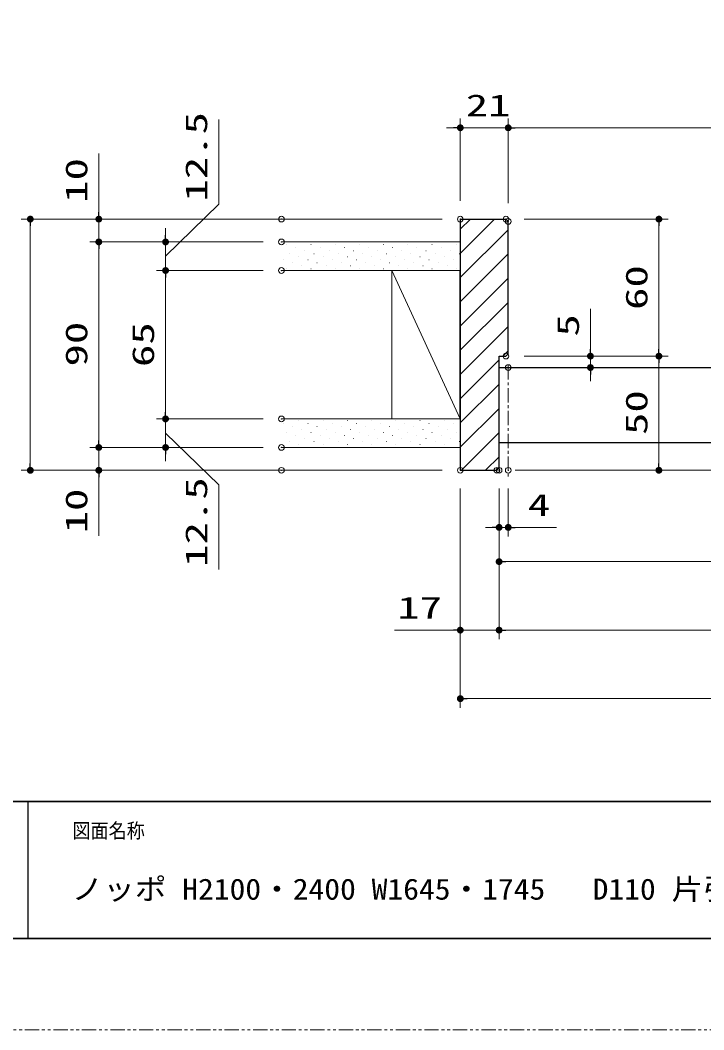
# Model space of a CAD drawing. Units: millimetres, scale not verified. Extents: x -1306 to 1306, y -607 to 607.
# Drawn here: x -896.3 to -596.8, y -594 to -151.9 of the extents above; entities that cross this region are included whole.
import ezdxf
from ezdxf.enums import TextEntityAlignment as Align

# ---------------------------------------------------------------- set-up
doc = ezdxf.new("R2010")
doc.units = ezdxf.units.MM
doc.header["$LTSCALE"] = 5
doc.header["$PDMODE"] = 32
doc.header["$PDSIZE"] = 2.5
doc.linetypes.add('USER1', pattern=[2.5, 1.25, -0.25, 0.25, -0.25, 0.25, -0.25])
doc.linetypes.add('USER3', pattern=[2, 1.25, -0.25, 0.25, -0.25])
for name, color, linetype, lineweight in [('0-1_線(黄)', 2, 'Continuous', 15), ('0-3_陰線', 4, 'USER1', 9), ('0-C_中心線', 3, 'USER3', 9), ('0-D_線(白)', 7, 'Continuous', 30), ('1-1_寸法線', 3, 'Continuous', 13), ('1-2_ハッチング', 6, 'Continuous', 9), ('1-4_DEFPOINTS', 7, 'Continuous', 5), ('1-5_0', 3, 'Continuous', 25), ('1-7_図面枠', 7, 'Continuous', 35)]:
    doc.layers.add(name, color=color, linetype=linetype, lineweight=lineweight)
doc.styles.add('ＭＳ ゴシック', font='')
doc.styles.get('ＭＳ ゴシック').set_extended_font_data('MS Gothic')

# ---------------------------------------------------------------- blocks, each defined once
blk = doc.blocks.new('_DOT')
at = {"layer": '1-5_0'}
blk.add_line((-2.5, 0), (-5, 0), dxfattribs=at)
for points in [[(0, 0), (-2.5, 0), (-2.48, 0.313)], [(0, 0), (-2.48, -0.313), (-2.5, 0)], [(0, 0), (-2.48, 0.313), (-2.421, 0.622)], [(0, 0), (-2.421, -0.622), (-2.48, -0.313)], [(0, 0), (-2.421, 0.622), (-2.324, 0.92)], [(0, 0), (-2.324, -0.92), (-2.421, -0.622)], [(0, 0), (-2.324, 0.92), (-2.191, 1.204)], [(0, 0), (-2.191, -1.204), (-2.324, -0.92)], [(0, 0), (-2.191, 1.204), (-2.023, 1.469)], [(0, 0), (-2.023, -1.469), (-2.191, -1.204)], [(0, 0), (-2.023, 1.469), (-1.822, 1.711)], [(0, 0), (-1.822, -1.711), (-2.023, -1.469)], [(0, 0), (-1.822, 1.711), (-1.594, 1.926)], [(0, 0), (-1.594, -1.926), (-1.822, -1.711)], [(0, 0), (-1.594, 1.926), (-1.34, 2.111)], [(0, 0), (-1.34, -2.111), (-1.594, -1.926)], [(0, 0), (-1.34, 2.111), (-1.064, 2.262)], [(0, 0), (-1.064, -2.262), (-1.34, -2.111)], [(0, 0), (-1.064, 2.262), (-0.773, 2.378)], [(0, 0), (-0.773, -2.378), (-1.064, -2.262)], [(0, 0), (-0.773, 2.378), (-0.468, 2.456)], [(0, 0), (-0.468, -2.456), (-0.773, -2.378)], [(0, 0), (-0.468, 2.456), (-0.157, 2.495)], [(0, 0), (-0.157, -2.495), (-0.468, -2.456)], [(0, 0), (-0.157, 2.495), (0.157, 2.495)], [(0, 0), (0.157, -2.495), (-0.157, -2.495)], [(0, 0), (0.157, 2.495), (0.468, 2.456)], [(0, 0), (0.468, 2.456), (0.773, 2.378)], [(0, 0), (0.773, 2.378), (1.064, 2.262)], [(0, 0), (1.064, 2.262), (1.34, 2.111)], [(0, 0), (1.34, 2.111), (1.594, 1.926)], [(0, 0), (1.594, 1.926), (1.822, 1.711)], [(0, 0), (1.822, 1.711), (2.023, 1.469)], [(0, 0), (2.023, 1.469), (2.191, 1.204)], [(0, 0), (2.191, 1.204), (2.324, 0.92)], [(0, 0), (2.324, 0.92), (2.421, 0.622)], [(0, 0), (2.421, 0.622), (2.48, 0.313)], [(0, 0), (2.48, 0.313), (2.5, 0)], [(0, 0), (0.468, -2.456), (0.157, -2.495)], [(0, 0), (0.773, -2.378), (0.468, -2.456)], [(0, 0), (1.064, -2.262), (0.773, -2.378)], [(0, 0), (1.34, -2.111), (1.064, -2.262)], [(0, 0), (1.594, -1.926), (1.34, -2.111)], [(0, 0), (1.822, -1.711), (1.594, -1.926)], [(0, 0), (2.023, -1.469), (1.822, -1.711)], [(0, 0), (2.191, -1.204), (2.023, -1.469)], [(0, 0), (2.324, -0.92), (2.191, -1.204)], [(0, 0), (2.421, -0.622), (2.324, -0.92)], [(0, 0), (2.48, -0.313), (2.421, -0.622)], [(0, 0), (2.5, 0), (2.48, -0.313)]]:
    blk.add_solid(points, dxfattribs=at)

msp = doc.modelspace()

# ---------------------------------------------------------------- linework, layer by layer
at = {"layer": '0-1_線(黄)'}
for p, q in [((-703.468, -248.976), (-781.826, -248.976)), ((-703.468, -261.476), (-781.826, -261.476)), ((-733.468, -261.476), (-733.468, -326.476)), ((-733.468, -261.476), (-703.468, -326.476)), ((-703.468, -326.476), (-781.826, -326.476)), ((-703.468, -338.976), (-781.826, -338.976))]:
    msp.add_line(p, q, dxfattribs=at)
at = {"layer": '0-3_陰線'}
msp.add_line((387.036, -594), (-1292.964, -594), dxfattribs=at)
at = {"layer": '0-C_中心線'}
msp.add_line((-682.468, -302.976), (-682.468, -352.976), dxfattribs=at)
at = {"layer": '0-D_線(白)'}
for p, q in [((-703.468, -238.976), (-683.468, -238.976)), ((-683.468, -238.976), (-682.468, -239.976)), ((-682.468, -297.976), (-682.468, -239.976)), ((-703.468, -326.476), (-703.468, -261.476)), ((-682.468, -297.976), (-683.468, -298.976)), ((-686.468, -303.976), (-587.468, -303.976)), ((-587.468, -336.976), (-686.468, -336.976)), ((-686.468, -347.976), (-687.468, -348.976))]:
    msp.add_line(p, q, dxfattribs=at)
for points in [[(-703.468, -238.976), (-703.468, -348.976), (-687.468, -348.976)], [(-686.468, -347.976), (-686.468, -298.976), (-683.468, -298.976)]]:
    msp.add_lwpolyline(points, dxfattribs=at)
at = {"layer": '1-1_寸法線'}
for p, q in [((-703.468, -230.976), (-703.468, -194.976)), ((-682.468, -231.976), (-682.468, -194.976)), ((-682.468, -231.976), (-682.468, -194.976)), ((-706.468, -198.976), (-709.468, -198.976)), ((-703.468, -198.976), (-682.468, -198.976)), ((-679.468, -198.976), (-676.468, -198.976)), ((-679.468, -198.976), (-360.991, -198.976)), ((-861.826, -235.976), (-861.826, -210.214)), ((-711.468, -238.976), (-895.826, -238.976)), ((-891.826, -241.976), (-891.826, -345.976)), ((-789.826, -238.976), (-865.826, -238.976)), ((-861.826, -248.976), (-861.826, -238.976)), ((-832.576, -245.976), (-832.576, -242.976)), ((-675.468, -238.976), (-612.468, -238.976)), ((-616.468, -241.976), (-616.468, -295.976)), ((-789.826, -248.976), (-865.826, -248.976)), ((-789.826, -248.976), (-865.826, -248.976)), ((-861.826, -251.976), (-861.826, -335.976)), ((-861.826, -251.976), (-861.826, -254.976)), ((-789.826, -248.976), (-836.576, -248.976)), ((-832.576, -261.476), (-832.576, -248.976)), ((-832.576, -261.476), (-832.576, -248.976)), ((-789.826, -261.476), (-836.576, -261.476)), ((-789.826, -261.476), (-836.576, -261.476)), ((-832.576, -264.476), (-832.576, -323.476)), ((-832.576, -264.476), (-832.576, -267.476)), ((-646.468, -295.976), (-646.468, -278.309)), ((-675.468, -298.976), (-612.468, -298.976)), ((-675.468, -298.976), (-612.468, -298.976)), ((-675.468, -298.976), (-642.468, -298.976)), ((-646.468, -303.976), (-646.468, -298.976)), ((-674.468, -303.976), (-642.468, -303.976)), ((-616.468, -301.976), (-616.468, -345.976)), ((-646.468, -306.976), (-646.468, -309.976)), ((-832.576, -323.476), (-832.576, -320.476)), ((-789.826, -326.476), (-836.576, -326.476)), ((-789.826, -326.476), (-836.576, -326.476)), ((-832.576, -338.976), (-832.576, -326.476)), ((-832.576, -338.976), (-832.576, -326.476)), ((-861.826, -335.976), (-861.826, -332.976)), ((-789.826, -338.976), (-865.826, -338.976)), ((-789.826, -338.976), (-865.826, -338.976)), ((-861.826, -338.976), (-861.826, -348.976)), ((-789.826, -338.976), (-836.576, -338.976)), ((-832.576, -341.976), (-832.576, -344.976)), ((-711.468, -348.976), (-895.826, -348.976)), ((-789.826, -348.976), (-865.826, -348.976)), ((-679.468, -348.976), (-612.468, -348.976)), ((-679.468, -348.976), (-393.991, -348.976)), ((-861.826, -351.976), (-861.826, -377.737)), ((-703.468, -356.976), (-703.468, -422.976)), ((-703.468, -356.976), (-703.468, -452.976)), ((-686.468, -356.976), (-686.468, -422.976)), ((-686.468, -356.976), (-686.468, -377.976)), ((-686.468, -356.976), (-686.468, -392.976)), ((-686.468, -356.976), (-686.468, -422.976)), ((-682.468, -356.976), (-682.468, -377.976)), ((-689.468, -373.976), (-692.468, -373.976)), ((-686.468, -373.976), (-682.468, -373.976)), ((-679.468, -373.976), (-661.325, -373.976)), ((-683.468, -388.976), (-333.991, -388.976)), ((-706.468, -418.976), (-732.23, -418.976)), ((-686.468, -418.976), (-703.468, -418.976)), ((-683.468, -418.976), (-680.468, -418.976)), ((-683.468, -418.976), (-43.046, -418.976)), ((-700.468, -448.976), (-22.046, -448.976))]:
    msp.add_line(p, q, dxfattribs=at)
for points in [[(-832.576, -255.226), (-809.316, -232.431), (-809.316, -195.383)], [(-832.576, -332.726), (-809.316, -355.331), (-809.316, -392.379)]]:
    msp.add_lwpolyline(points, dxfattribs=at)
at = {"layer": '1-2_ハッチング'}
for p, q in [((-703.468, -243.395), (-699.049, -238.976)), ((-703.468, -254.001), (-688.443, -238.976)), ((-703.468, -264.608), (-682.468, -243.608)), ((-779.512, -250.144), (-779.462, -250.144)), ((-775.534, -251.47), (-775.484, -251.47)), ((-768.905, -250.144), (-768.855, -250.144)), ((-764.928, -251.47), (-764.878, -251.47)), ((-758.298, -250.144), (-758.248, -250.144)), ((-754.321, -251.47), (-754.271, -251.47)), ((-747.692, -250.144), (-747.642, -250.144)), ((-743.714, -251.47), (-743.664, -251.47)), ((-737.085, -250.144), (-737.035, -250.144)), ((-733.108, -251.47), (-733.058, -251.47)), ((-726.479, -250.144), (-726.429, -250.144)), ((-722.501, -251.47), (-722.451, -251.47)), ((-715.872, -250.144), (-715.822, -250.144)), ((-711.895, -251.47), (-711.845, -251.47)), ((-705.265, -250.144), (-705.215, -250.144)), ((-778.186, -254.122), (-778.136, -254.122)), ((-774.208, -255.447), (-774.158, -255.447)), ((-771.557, -252.796), (-771.507, -252.796)), ((-767.579, -254.122), (-767.529, -254.122)), ((-763.602, -255.447), (-763.552, -255.447)), ((-760.95, -252.796), (-760.9, -252.796)), ((-756.973, -254.122), (-756.923, -254.122)), ((-752.995, -255.447), (-752.945, -255.447)), ((-750.344, -252.796), (-750.294, -252.796)), ((-746.366, -254.122), (-746.316, -254.122)), ((-742.389, -255.447), (-742.339, -255.447)), ((-739.737, -252.796), (-739.687, -252.796)), ((-735.759, -254.122), (-735.709, -254.122)), ((-731.782, -255.447), (-731.732, -255.447)), ((-729.13, -252.796), (-729.08, -252.796)), ((-725.153, -254.122), (-725.103, -254.122)), ((-721.175, -255.447), (-721.125, -255.447)), ((-718.524, -252.796), (-718.474, -252.796)), ((-714.546, -254.122), (-714.496, -254.122)), ((-710.569, -255.447), (-710.519, -255.447)), ((-707.917, -252.796), (-707.867, -252.796)), ((-703.94, -254.122), (-703.89, -254.122)), ((-703.468, -275.214), (-682.468, -254.214)), ((-780.837, -256.773), (-780.787, -256.773)), ((-779.512, -260.751), (-779.462, -260.751)), ((-776.86, -258.099), (-776.81, -258.099)), ((-772.883, -259.425), (-772.833, -259.425)), ((-770.231, -256.773), (-770.181, -256.773)), ((-768.905, -260.751), (-768.855, -260.751)), ((-766.253, -258.099), (-766.203, -258.099)), ((-762.276, -259.425), (-762.226, -259.425)), ((-759.624, -256.773), (-759.574, -256.773)), ((-758.298, -260.751), (-758.248, -260.751)), ((-755.647, -258.099), (-755.597, -258.099)), ((-751.669, -259.425), (-751.619, -259.425)), ((-749.018, -256.773), (-748.968, -256.773)), ((-747.692, -260.751), (-747.642, -260.751)), ((-745.04, -258.099), (-744.99, -258.099)), ((-741.063, -259.425), (-741.013, -259.425)), ((-738.411, -256.773), (-738.361, -256.773)), ((-737.085, -260.751), (-737.035, -260.751)), ((-734.434, -258.099), (-734.384, -258.099)), ((-730.456, -259.425), (-730.406, -259.425)), ((-727.804, -256.773), (-727.754, -256.773)), ((-726.479, -260.751), (-726.429, -260.751)), ((-723.827, -258.099), (-723.777, -258.099)), ((-719.85, -259.425), (-719.8, -259.425)), ((-717.198, -256.773), (-717.148, -256.773)), ((-715.872, -260.751), (-715.822, -260.751)), ((-713.22, -258.099), (-713.17, -258.099)), ((-709.243, -259.425), (-709.193, -259.425)), ((-706.591, -256.773), (-706.541, -256.773)), ((-705.265, -260.751), (-705.215, -260.751)), ((-703.468, -285.821), (-682.468, -264.821)), ((-703.468, -296.428), (-682.468, -275.428)), ((-703.468, -307.034), (-682.468, -286.034)), ((-703.468, -317.641), (-686.468, -300.641)), ((-684.803, -298.976), (-682.468, -296.641)), ((-703.468, -328.247), (-686.468, -311.247)), ((-703.468, -338.854), (-686.468, -321.854)), ((-774.208, -327.12), (-774.158, -327.12)), ((-763.602, -327.12), (-763.552, -327.12)), ((-752.995, -327.12), (-752.945, -327.12)), ((-742.389, -327.12), (-742.339, -327.12)), ((-731.782, -327.12), (-731.732, -327.12)), ((-721.175, -327.12), (-721.125, -327.12)), ((-710.569, -327.12), (-710.519, -327.12)), ((-780.837, -328.446), (-780.787, -328.446)), ((-776.86, -329.772), (-776.81, -329.772)), ((-772.883, -331.097), (-772.833, -331.097)), ((-770.231, -328.446), (-770.181, -328.446)), ((-766.253, -329.772), (-766.203, -329.772)), ((-762.276, -331.097), (-762.226, -331.097)), ((-759.624, -328.446), (-759.574, -328.446)), ((-755.647, -329.772), (-755.597, -329.772)), ((-751.669, -331.097), (-751.619, -331.097)), ((-749.018, -328.446), (-748.968, -328.446)), ((-745.04, -329.772), (-744.99, -329.772)), ((-741.063, -331.097), (-741.013, -331.097)), ((-738.411, -328.446), (-738.361, -328.446)), ((-734.434, -329.772), (-734.384, -329.772)), ((-730.456, -331.097), (-730.406, -331.097)), ((-727.804, -328.446), (-727.754, -328.446)), ((-723.827, -329.772), (-723.777, -329.772)), ((-719.85, -331.097), (-719.8, -331.097)), ((-717.198, -328.446), (-717.148, -328.446)), ((-713.22, -329.772), (-713.17, -329.772)), ((-709.243, -331.097), (-709.193, -331.097)), ((-706.591, -328.446), (-706.541, -328.446)), ((-779.512, -332.423), (-779.462, -332.423)), ((-775.534, -333.749), (-775.484, -333.749)), ((-771.557, -335.075), (-771.507, -335.075)), ((-768.905, -332.423), (-768.855, -332.423)), ((-764.928, -333.749), (-764.878, -333.749)), ((-760.95, -335.075), (-760.9, -335.075)), ((-758.298, -332.423), (-758.248, -332.423)), ((-754.321, -333.749), (-754.271, -333.749)), ((-750.344, -335.075), (-750.294, -335.075)), ((-747.692, -332.423), (-747.642, -332.423)), ((-743.714, -333.749), (-743.664, -333.749)), ((-739.737, -335.075), (-739.687, -335.075)), ((-737.085, -332.423), (-737.035, -332.423)), ((-733.108, -333.749), (-733.058, -333.749)), ((-729.13, -335.075), (-729.08, -335.075)), ((-726.479, -332.423), (-726.429, -332.423)), ((-722.501, -333.749), (-722.451, -333.749)), ((-718.524, -335.075), (-718.474, -335.075)), ((-715.872, -332.423), (-715.822, -332.423)), ((-711.895, -333.749), (-711.845, -333.749)), ((-707.917, -335.075), (-707.867, -335.075)), ((-705.265, -332.423), (-705.215, -332.423)), ((-702.983, -348.976), (-686.468, -332.461)), ((-778.186, -336.401), (-778.136, -336.401)), ((-774.208, -337.727), (-774.158, -337.727)), ((-767.579, -336.401), (-767.529, -336.401)), ((-763.602, -337.727), (-763.552, -337.727)), ((-756.973, -336.401), (-756.923, -336.401)), ((-752.995, -337.727), (-752.945, -337.727)), ((-746.366, -336.401), (-746.316, -336.401)), ((-742.389, -337.727), (-742.339, -337.727)), ((-735.759, -336.401), (-735.709, -336.401)), ((-731.782, -337.727), (-731.732, -337.727)), ((-725.153, -336.401), (-725.103, -336.401)), ((-721.175, -337.727), (-721.125, -337.727)), ((-714.546, -336.401), (-714.496, -336.401)), ((-710.569, -337.727), (-710.519, -337.727)), ((-703.94, -336.401), (-703.89, -336.401)), ((-692.377, -348.976), (-686.468, -343.067))]:
    msp.add_line(p, q, dxfattribs=at)
at = {"layer": '1-4_DEFPOINTS'}
for p in [(-682.468, -198.976), (-781.826, -238.976), (-703.468, -238.976), (-703.468, -238.976), (-683.468, -238.976), (-682.468, -239.976), (-861.826, -248.976), (-781.826, -248.976), (-832.576, -261.476), (-781.826, -261.476), (-683.468, -298.976), (-616.468, -298.976), (-682.468, -303.976), (-646.468, -303.976), (-832.576, -326.476), (-781.826, -326.476), (-861.826, -338.976), (-832.576, -338.976), (-781.826, -338.976), (-891.826, -348.976), (-861.826, -348.976), (-781.826, -348.976), (-703.468, -348.976), (-703.468, -348.976), (-687.468, -348.976), (-686.468, -348.976), (-682.468, -348.976), (-616.468, -348.976), (-682.468, -373.976), (-686.468, -418.976)]:
    msp.add_point(p, dxfattribs=at)
at = {"layer": '1-5_0', "color": 7}
msp.add_line((-892.964, -494), (-892.964, -554), dxfattribs=at)
msp.add_line((-892.964, -494), (-892.964, -554), dxfattribs=at)
at = {"layer": '1-7_図面枠'}
msp.add_line((-1252.964, -494), (347.036, -494), dxfattribs=at)
msp.add_lwpolyline([(-1252.964, -554), (347.036, -554), (347.036, 554), (-1252.964, 554)], close=True, dxfattribs=at)

# ---------------------------------------------------------------- block references
at = {"layer": '1-1_寸法線', "xscale": 0.6, "yscale": 0.6}
for p in [(-703.468, -198.976), (-686.468, -373.976), (-703.468, -418.976)]:
    msp.add_blockref('_DOT', p, dxfattribs=at)
for p, rotation in [((-682.468, -198.976), 180), ((-682.468, -198.976), 180), ((-891.826, -238.976), 90), ((-861.826, -238.976), 270), ((-616.468, -238.976), 90), ((-861.826, -248.976), 90), ((-861.826, -248.976), 90), ((-832.576, -248.976), 270), ((-832.576, -261.476), 90), ((-832.576, -261.476), 90), ((-646.468, -298.976), 270), ((-616.468, -298.976), 270), ((-616.468, -298.976), 90), ((-646.468, -303.976), 90), ((-832.576, -326.476), 270), ((-832.576, -326.476), 270), ((-861.826, -338.976), 270), ((-861.826, -338.976), 270), ((-832.576, -338.976), 90), ((-891.826, -348.976), 270), ((-861.826, -348.976), 90), ((-616.468, -348.976), 270), ((-682.468, -373.976), 180), ((-686.468, -388.976), 180), ((-686.468, -418.976), 180), ((-686.468, -418.976), 180), ((-703.468, -448.976), 180)]:
    msp.add_blockref('_DOT', p, dxfattribs=dict(at, rotation=rotation))

# ---------------------------------------------------------------- texts
at = {"layer": '1-1_寸法線', "style": 'ＭＳ ゴシック', "width": 1.5}
for s, p in [('21', (-701.064, -196.826)), ('4', (-673.897, -371.826)), ('17', (-731.087, -416.826))]:
    msp.add_text(s, height=9.604, dxfattribs=at).set_placement(p, align=Align.BOTTOM_LEFT)
for s, p in [('12.5', (-811.466, -231.288)), ('10', (-863.976, -231.833)), ('60', (-618.618, -278.737)), ('5', (-648.618, -290.404)), ('90', (-863.976, -303.499)), ('65', (-834.726, -303.737)), ('50', (-618.618, -333.499)), ('12.5', (-811.466, -391.236)), ('10', (-863.976, -376.595))]:
    msp.add_text(s, height=9.604, rotation=90, dxfattribs=at).set_placement(p, align=Align.BOTTOM_LEFT)
at = {"layer": '1-7_図面枠', "style": 'ＭＳ ゴシック'}
for s, height, width, p in [('図面名称', 6.452, 0.9, (-873.367, -511.963)), ('ノッポ H2100・2400 W1645・1745   D110 片引き戸 ガラス入り 図面', 9.236, 1.1, (-873.76, -539.776))]:
    msp.add_text(s, height=height, dxfattribs=dict(at, width=width)).set_placement(p, align=Align.BOTTOM_LEFT)

doc.saveas('drawing.dxf')
